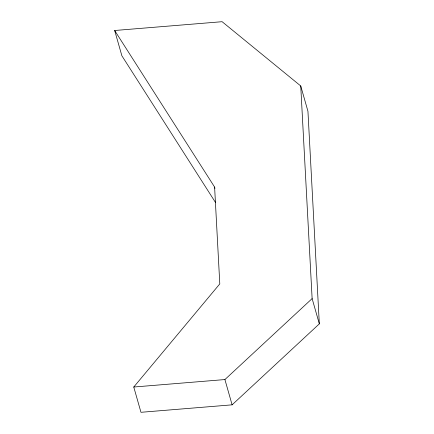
<?xml version="1.0" encoding="UTF-8"?>
<svg xmlns="http://www.w3.org/2000/svg" width="434" height="434" viewBox="0 0 434 434"><rect width="100%" height="100%" fill="white"/><g stroke="black" fill="none" stroke-linecap="round" stroke-linejoin="round"><path stroke-width="0.65" d="M133.764 387.025L219.794 283.901L214.608 187.081L114.674 30.499L222.11 21.7L300.74 85.965L307.939 111.24L319.326 323.867L232.114 404.835L140.969 412.3L133.764 387.025L224.915 379.555L312.127 298.592L300.74 85.965M215.606 202.64L121.873 55.78L114.674 30.499M312.127 298.592L319.326 323.867M214.608 187.081L214.976 188.378M224.915 379.555L232.114 404.835"/></g></svg>
